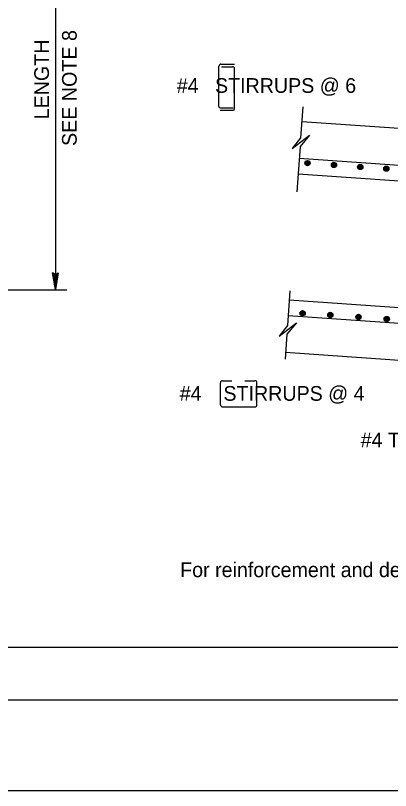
# Model space of a CAD drawing. Extents: x -879 to 881, y -471 to 715.
# Drawn here: x -316.4 to -137.7, y -471.3 to -102.7 of the extents above; entities that cross this region are included whole.
import ezdxf

# ---------------------------------------------------------------- set-up
doc = ezdxf.new("R2010")
doc.units = 0
for name, color, linetype in [('align_CULVERT', 7, 'Continuous'), ('align_CULVERT-anno', 7, 'Continuous'), ('border_PLOTTING-ELEMENTS', 7, 'Continuous'), ('border_rw_22x34_Cut_Lines', 7, 'Continuous'), ('border_SHEET', 7, 'Continuous'), ('str_Reinforcement-A', 7, 'Continuous')]:
    doc.layers.add(name, color=color, linetype=linetype)

msp = doc.modelspace()

# ---------------------------------------------------------------- linework, layer by layer
at = {"layer": 'align_CULVERT'}
for p, q in [((-89.71, -159.55), (-179.97, -153.23)), ((-64.71, -186.36), (-181.72, -178.17)), ((-87.96, -244.88), (-185.9, -238.03)), ((-89.71, -269.82), (-187.65, -262.97))]:
    msp.add_line(p, q, dxfattribs=at)
at = {"layer": 'align_CULVERT-anno'}
for p, q in [((-297.32, -23.12), (-297.32, -232.98)), ((-179.48, -146.14), (-180.51, -160.92)), ((-184.46, -165.93), (-176.25, -159.65)), ((-180.51, -160.92), (-184.46, -165.93)), ((-176.25, -159.65), (-180.8, -165.03)), ((-180.8, -165.03), (-182.3, -186.53)), ((-297.98, -225.51), (-298.64, -225.1)), ((-297.32, -232.98), (-298.64, -225.1)), ((-297.32, -232.98), (-298.31, -225.3)), ((-297.98, -225.51), (-297.32, -232.98)), ((-297.32, -225.91), (-297.98, -225.51)), ((-297.65, -225.71), (-297.32, -232.98)), ((-296.01, -225.1), (-297.32, -232.98)), ((-296.34, -225.3), (-297.32, -232.98)), ((-297.32, -232.98), (-296.67, -225.51)), ((-296.67, -225.51), (-297.32, -225.91)), ((-297.32, -232.98), (-296.99, -225.71)), ((-297.32, -225.91), (-297.32, -232.98)), ((-296.67, -225.51), (-296.01, -225.1)), ((-395.96, -233.12), (-291.86, -233.12)), ((-185.6, -233.71), (-186.75, -250.17)), ((-190.7, -255.18), (-182.49, -248.89)), ((-186.75, -250.17), (-190.7, -255.18)), ((-182.49, -248.89), (-187.04, -254.28)), ((-187.04, -254.28), (-187.87, -266.11)), ((-217.7, -276.38), (-213.23, -276.38)), ((-207.09, -276.38), (-202.3, -276.38)), ((-218.7, -287.94), (-218.7, -277.38)), ((-201.3, -287.87), (-201.3, -277.38)), ((-217.75, -288.85), (-202.3, -288.85))]:
    msp.add_line(p, q, dxfattribs=at)
for centre, start, end in [((-217.7, -277.38), 90, 180), ((-202.3, -277.38), 0, 90), ((-217.7, -287.85), 180, 270), ((-202.3, -287.85), 270, 0)]:
    msp.add_arc(centre, 1, start, end, dxfattribs=at)
at = {"layer": 'border_PLOTTING-ELEMENTS'}
for points in [[(-879.48, -471.32), (880.53, -471.32), (880.53, 714.68), (-879.48, 714.68)], [(-849.48, 671.68), (850.53, 671.68), (850.53, -428.32), (-849.48, -428.32)]]:
    msp.add_lwpolyline(points, close=True, dxfattribs=at)
at = {"layer": 'border_rw_22x34_Cut_Lines'}
msp.add_lwpolyline([(-849.48, 671.68), (850.53, 671.68), (850.53, -428.32), (-849.48, -428.32)], close=True, dxfattribs=at)
at = {"layer": 'border_SHEET'}
msp.add_line((825.53, -403.32), (-799.48, -403.32), dxfattribs=at)
at = {"layer": 'str_Reinforcement-A'}
for p, q in [((-219.47, -145.91), (-219.47, -126.76)), ((-218.47, -125.76), (-211.97, -125.76)), ((-218.14, -127.01), (-212.97, -127.01)), ((-211.97, -147.11), (-211.97, -128.01)), ((-218.85, -146.54), (-212.6, -146.54)), ((-218.85, -147.73), (-212.6, -147.73)), ((-67.21, -178.66), (-181.19, -170.69)), ((-64.06, -254.07), (-186.43, -245.51))]:
    msp.add_line(p, q, dxfattribs=at)
for centre, radius in [((-177.27, -172.87), 1.25), ((-177.27, -172.87), 1.19), ((-177.27, -172.87), 1.13), ((-177.27, -172.87), 1.06), ((-177.27, -172.87), 1), ((-177.27, -172.87), 0.938), ((-177.27, -172.87), 0.875), ((-177.27, -172.87), 0.813), ((-177.27, -172.87), 0.75), ((-177.27, -172.87), 0.688), ((-177.27, -172.87), 0.625), ((-177.27, -172.87), 0.563), ((-177.27, -172.87), 0.5), ((-177.27, -172.87), 0.438), ((-177.27, -172.87), 0.375), ((-177.27, -172.87), 0.313), ((-177.27, -172.87), 0.25), ((-164.62, -173.79), 1.25), ((-164.62, -173.79), 1.19), ((-164.62, -173.79), 1.13), ((-164.62, -173.79), 1.06), ((-164.62, -173.79), 1), ((-164.62, -173.79), 0.938), ((-164.62, -173.79), 0.875), ((-164.62, -173.79), 0.813), ((-164.62, -173.79), 0.75), ((-164.62, -173.79), 0.688), ((-164.62, -173.79), 0.625), ((-164.62, -173.79), 0.563), ((-164.62, -173.79), 0.5), ((-164.62, -173.79), 0.438), ((-164.62, -173.79), 0.375), ((-164.62, -173.79), 0.313), ((-164.62, -173.79), 0.25), ((-152.09, -174.71), 1.25), ((-152.09, -174.71), 1.19), ((-152.09, -174.71), 1.13), ((-152.09, -174.71), 1.06), ((-152.09, -174.71), 1), ((-152.09, -174.71), 0.938), ((-152.09, -174.71), 0.875), ((-152.09, -174.71), 0.813), ((-152.09, -174.71), 0.75), ((-152.09, -174.71), 0.688), ((-152.09, -174.71), 0.625), ((-152.09, -174.71), 0.563), ((-152.09, -174.71), 0.5), ((-152.09, -174.71), 0.438), ((-152.09, -174.71), 0.375), ((-152.09, -174.71), 0.313), ((-152.09, -174.71), 0.25), ((-139.67, -175.51), 1.25), ((-139.67, -175.51), 1.19), ((-139.67, -175.51), 1.13), ((-139.67, -175.51), 1.06), ((-139.67, -175.51), 1), ((-139.67, -175.51), 0.938), ((-139.67, -175.51), 0.875), ((-139.67, -175.51), 0.813), ((-139.67, -175.51), 0.75), ((-139.67, -175.51), 0.688), ((-139.67, -175.51), 0.625), ((-139.67, -175.51), 0.563), ((-139.67, -175.51), 0.5), ((-139.67, -175.51), 0.438), ((-139.67, -175.51), 0.375), ((-139.67, -175.51), 0.313), ((-139.67, -175.51), 0.25), ((-179.56, -244.28), 1.25), ((-179.56, -244.28), 1.19), ((-179.56, -244.28), 1.13), ((-179.56, -244.28), 1.06), ((-179.56, -244.28), 1), ((-179.56, -244.28), 0.938), ((-179.56, -244.28), 0.875), ((-179.56, -244.28), 0.813), ((-179.56, -244.28), 0.75), ((-179.56, -244.28), 0.688), ((-179.56, -244.28), 0.625), ((-179.56, -244.28), 0.563), ((-179.56, -244.28), 0.5), ((-179.56, -244.28), 0.438), ((-179.56, -244.28), 0.375), ((-179.56, -244.28), 0.313), ((-179.56, -244.28), 0.25), ((-166.37, -245.1), 1.25), ((-166.37, -245.1), 1.19), ((-166.37, -245.1), 1.13), ((-166.37, -245.1), 1.06), ((-166.37, -245.1), 1), ((-166.37, -245.1), 0.938), ((-166.37, -245.1), 0.875), ((-166.37, -245.1), 0.813), ((-166.37, -245.1), 0.75), ((-166.37, -245.1), 0.688), ((-166.37, -245.1), 0.625), ((-166.37, -245.1), 0.563), ((-166.37, -245.1), 0.5), ((-166.37, -245.1), 0.438), ((-166.37, -245.1), 0.375), ((-166.37, -245.1), 0.313), ((-166.37, -245.1), 0.25), ((-152.91, -246.06), 1.25), ((-152.91, -246.06), 1.19), ((-152.91, -246.06), 1.13), ((-152.91, -246.06), 1.06), ((-152.91, -246.06), 1), ((-152.91, -246.06), 0.938), ((-152.91, -246.06), 0.875), ((-152.91, -246.06), 0.813), ((-152.91, -246.06), 0.75), ((-152.91, -246.06), 0.688), ((-152.91, -246.06), 0.625), ((-152.91, -246.06), 0.563), ((-152.91, -246.06), 0.5), ((-152.91, -246.06), 0.438), ((-152.91, -246.06), 0.375), ((-152.91, -246.06), 0.313), ((-152.91, -246.06), 0.25), ((-139.49, -247.06), 1.25), ((-139.49, -247.06), 1.19), ((-139.49, -247.06), 1.13), ((-139.49, -247.06), 1.06), ((-139.49, -247.06), 1), ((-139.49, -247.06), 0.938), ((-139.49, -247.06), 0.875), ((-139.49, -247.06), 0.813), ((-139.49, -247.06), 0.75), ((-139.49, -247.06), 0.688), ((-139.49, -247.06), 0.625), ((-139.49, -247.06), 0.563), ((-139.49, -247.06), 0.5), ((-139.49, -247.06), 0.438), ((-139.49, -247.06), 0.375), ((-139.49, -247.06), 0.313), ((-139.49, -247.06), 0.25)]:
    msp.add_circle(centre, radius, dxfattribs=at)
for centre, radius, start, end in [((-218.47, -126.76), 1, 90, 180), ((-212.97, -128.01), 1, 0, 90), ((-218.85, -145.91), 0.625, 180, 270), ((-212.6, -147.11), 0.625, 270, 360)]:
    msp.add_arc(centre, radius, start, end, dxfattribs=at)

# ---------------------------------------------------------------- texts
at = {"layer": 'align_CULVERT-anno'}
for s, p in [('SEE NOTE 8', (-287.18, -164.73)), ('LENGTH', (-300.4, -152.07))]:
    msp.add_text(s, height=7, rotation=90, dxfattribs=at).set_placement(p)
for s, p in [('#4   STIRRUPS @ 6', (-239.52, -139.47)), ('#4    STIRRUPS @ 4', (-238.1, -285.94)), ('#4 Tot 2', (-151.9, -308.06)), ('For reinforcement and details not shown, see Section C-C.', (-237.9, -369.84))]:
    msp.add_text(s, height=7, dxfattribs=at).set_placement(p)

doc.saveas('drawing.dxf')
